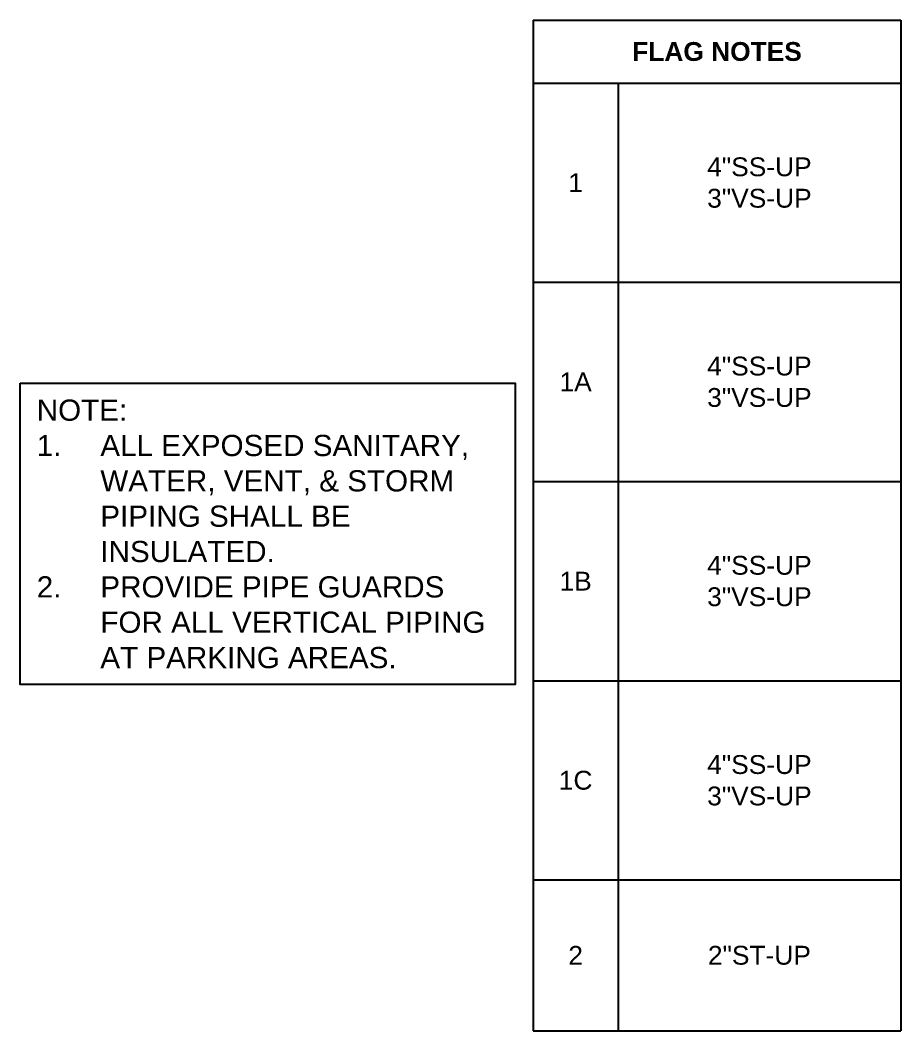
# Model space of a CAD drawing. Extents: x -14283 to 5366, y 666 to 2661.
# Drawn here: x 4152 to 4713, y 2018 to 2661 of the extents above; entities that cross this region are included whole.
import ezdxf

# ---------------------------------------------------------------- set-up
doc = ezdxf.new("R2010")
doc.units = 0
doc.header["$LTSCALE"] = 36
doc.header["$MEASUREMENT"] = 0
doc.layers.add('G-ANNO-TEXT', color=70, linetype='Continuous')
doc.styles.add('Arial', font='arial.ttf')
doc.styles.add('Arial Bold', font='arialbd.ttf')

# ---------------------------------------------------------------- blocks, each defined once
blk = doc.blocks.new('*T50')
at = {"layer": 'G-ANNO-TEXT', "transparency": 16777216}
for p, q in [((0, 0), (234, 0)), ((0, 0), (0, -643.4)), ((234, 0), (234, -643.4)), ((0, -40), (234, -40)), ((54, -40), (54, -643.4)), ((0, -166.85), (234, -166.85)), ((0, -293.7), (234, -293.7)), ((0, -420.55), (234, -420.55)), ((0, -547.4), (234, -547.4)), ((0, -643.4), (234, -643.4))]:
    blk.add_line(p, q, dxfattribs=at)
at = {"layer": 'G-ANNO-TEXT', "transparency": 16777216, "char_height": 12, "attachment_point": 5}
for s, insert, width, style in [('FLAG NOTES', (117, -20), 210, 'Arial Bold'), ('\\A1;4"SS-UP\\P3"VS-UP', (144, -103.43), 156, 'Arial'), ('1', (27, -103.43), 30, 'Arial'), ('\\A1;4"SS-UP\\P3"VS-UP', (144, -230.28), 156, 'Arial'), ('1A', (27, -230.28), 30, 'Arial'), ('\\A1;4"SS-UP\\P3"VS-UP', (144, -357.13), 156, 'Arial'), ('1B', (27, -357.13), 30, 'Arial'), ('\\A1;4"SS-UP\\P3"VS-UP', (144, -483.98), 156, 'Arial'), ('1C', (27, -483.98), 30, 'Arial'), ('2', (27, -595.4), 53.9375, 'Arial'), ('\\A1;2"ST-UP', (144, -595.4), 179.9375, 'Arial')]:
    blk.add_mtext(s, dxfattribs=dict(at, insert=insert, width=width, style=style))

msp = doc.modelspace()

# ---------------------------------------------------------------- linework, layer by layer
at = {"layer": 'G-ANNO-TEXT'}
msp.add_lwpolyline([(4152, 2430), (4467, 2430), (4467, 2238), (4152, 2238)], close=True, dxfattribs=at)

# ---------------------------------------------------------------- block references
msp.add_blockref('*T50', (4478.56, 2661.01))

# ---------------------------------------------------------------- texts
at = {"layer": 'G-ANNO-TEXT', "insert": (4162.5, 2419.5), "char_height": 13.5, "attachment_point": 1, "style": 'Arial'}
msp.add_mtext_dynamic_manual_height_columns('NOTE:\\P\\pi-40.5,l40.5,t40.5;1.^IALL EXPOSED SANITARY, WATER, VENT, & STORM PIPING SHALL BE INSULATED. \\P2.^IPROVIDE PIPE GUARDS FOR ALL VERTICAL PIPING AT PARKING AREAS. ', width=300.0407, gutter_width=45, heights=[0], dxfattribs=at)

doc.saveas('drawing.dxf')
